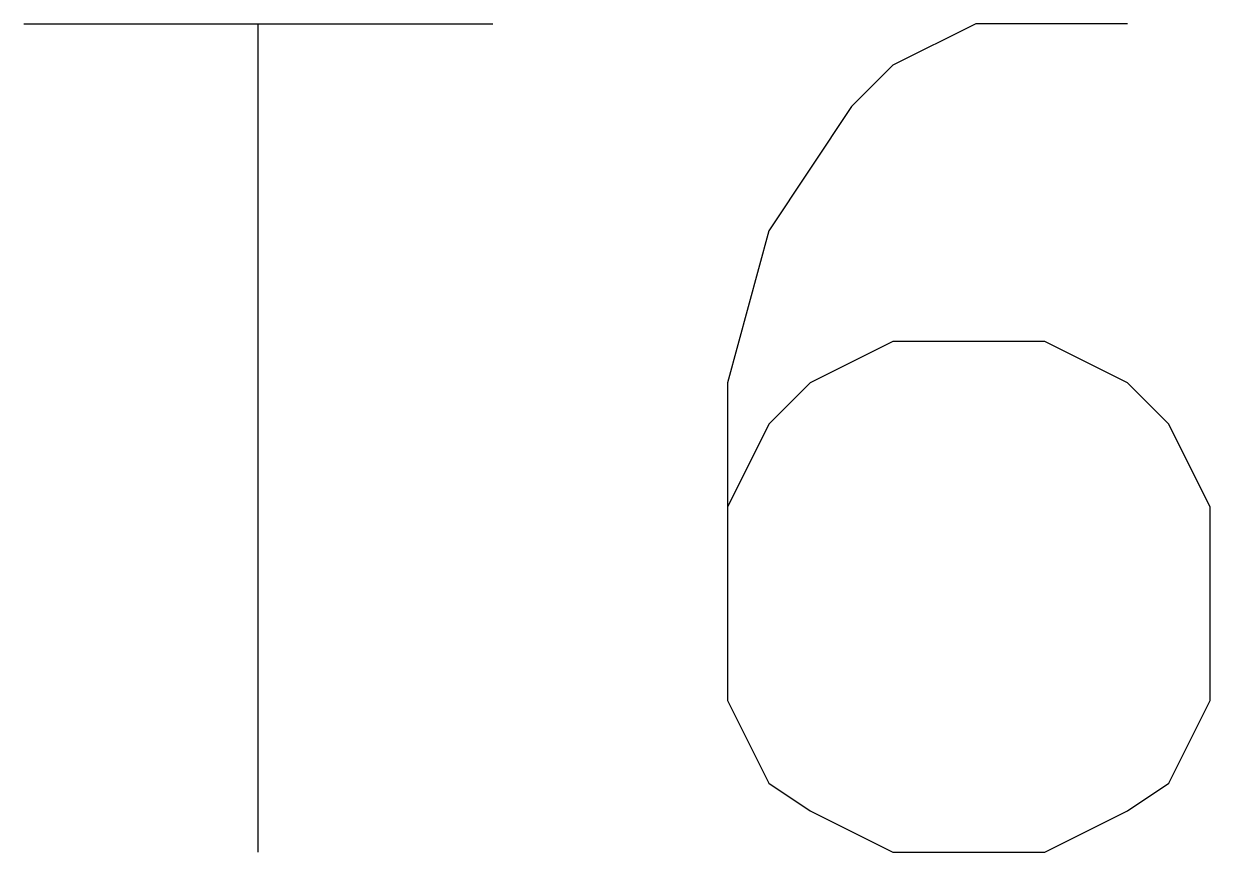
# Model space of a CAD drawing. Extents: x 4000 to 326700, y 4000 to 230000.
# Drawn here: x 110670 to 111530, y 162290 to 162890 of the extents above; entities that cross this region are included whole.
import ezdxf

# ---------------------------------------------------------------- set-up
doc = ezdxf.new("R2010")
doc.units = 0
doc.layers.add('CYAN', color=4, linetype='CONTINUOUS')

msp = doc.modelspace()

# ---------------------------------------------------------------- linework, layer by layer
at = {"layer": 'CYAN'}
for p, q in [((110670, 162890), (111010, 162890)), ((110840, 162290), (110840, 162890)), ((111360, 162890), (111300, 162860)), ((111470, 162890), (111360, 162890)), ((111300, 162860), (111270, 162830)), ((111270, 162830), (111210, 162740)), ((111210, 162740), (111180, 162630)), ((111300, 162660), (111240, 162630)), ((111410, 162660), (111300, 162660)), ((111470, 162630), (111410, 162660)), ((111180, 162630), (111180, 162400)), ((111240, 162630), (111210, 162600)), ((111500, 162600), (111470, 162630)), ((111210, 162600), (111180, 162540)), ((111530, 162540), (111500, 162600)), ((111530, 162400), (111530, 162540)), ((111180, 162400), (111210, 162340)), ((111500, 162340), (111530, 162400)), ((111210, 162340), (111240, 162320)), ((111470, 162320), (111500, 162340)), ((111240, 162320), (111300, 162290)), ((111410, 162290), (111470, 162320)), ((111300, 162290), (111410, 162290))]:
    msp.add_line(p, q, dxfattribs=at)

doc.saveas('drawing.dxf')
